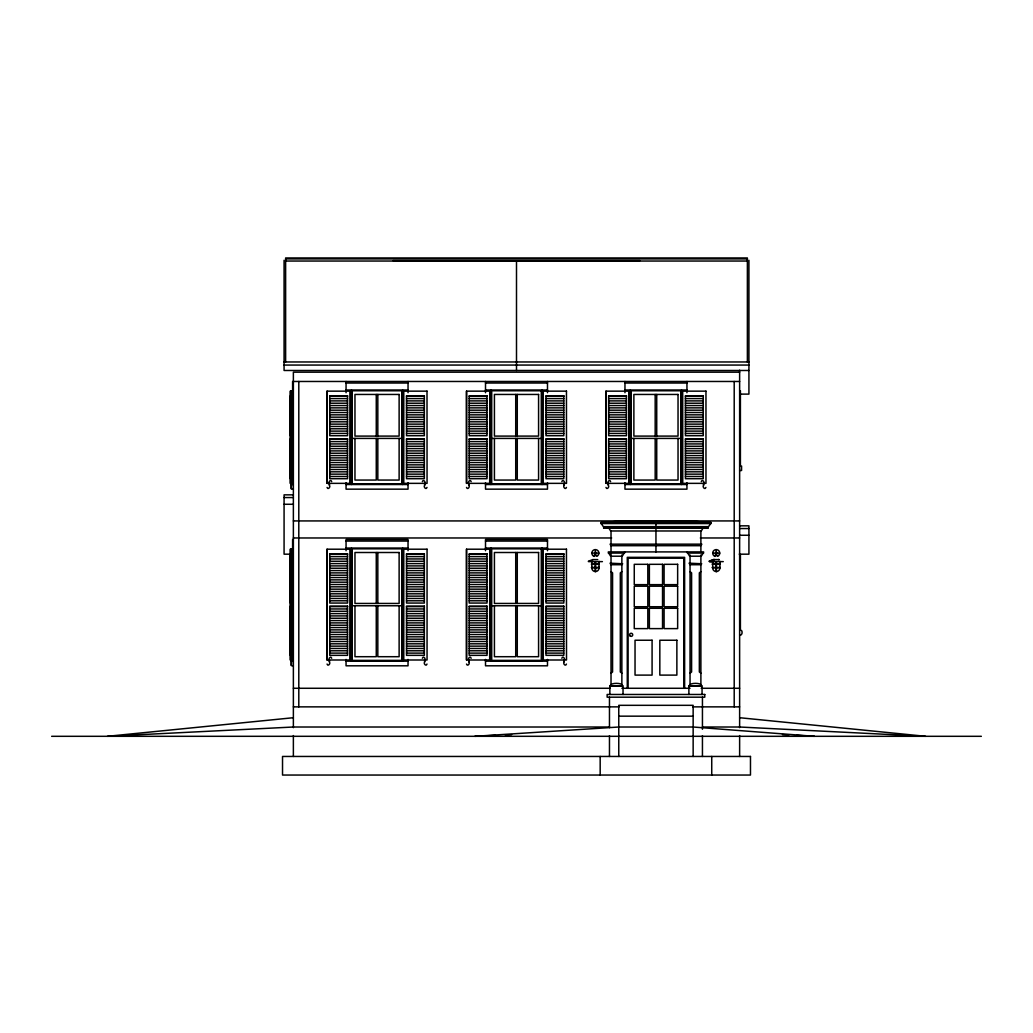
<?xml version="1.0" encoding="UTF-8"?>
<svg xmlns="http://www.w3.org/2000/svg" width="1033" height="1033" viewBox="0 0 1033 1033"><rect width="100%" height="100%" fill="white"/><g stroke="black" fill="none" stroke-linecap="round" stroke-linejoin="round"><path stroke-width="1.5" d="M700.89 551.919L700.89 545.695L701.859 544.159L610.051 544.159L610.955 545.695L700.89 545.695M700.89 544.159L700.89 530.975M291.151 481.61L291.164 480.448L291.125 488.544M291.151 658.253L291.164 657.091L291.125 665.187M422.368 481.61C423.078 478.783 426.293 482.024 424.679 483.935L424.679 485.097C423.078 487.008 426.293 490.249 427.003 487.421M422.368 658.253C423.078 655.426 426.293 658.667 424.679 660.578L424.679 661.74C423.078 663.651 426.293 666.892 427.003 664.064M561.823 481.61C562.533 478.783 565.748 482.024 564.134 483.935L564.134 485.097C562.533 487.008 565.748 490.249 566.458 487.421M561.823 658.253C562.533 655.426 565.748 658.667 564.134 660.578L564.134 661.74C562.533 663.651 565.748 666.892 566.458 664.064M701.278 481.61C701.988 478.783 705.203 482.024 703.589 483.935L703.589 485.097C701.988 487.008 705.203 490.249 705.913 487.421M608.695 527.824L610.632 530.975L701.278 530.975L703.215 527.824M608.695 553.068L610.632 556.206L622.253 556.206L624.19 553.055M687.72 553.055L689.657 556.206L701.278 556.206L703.215 553.068M291.435 484.619L291.435 489.074L293.372 489.164M291.538 661.159L291.435 665.717L293.372 665.807M621.866 571.675L620.317 572.837L620.317 672.005L621.866 673.167M700.89 571.675L699.341 572.837L699.341 672.005L700.89 673.167M611.019 673.167L612.569 672.005L612.569 572.837L611.019 571.675M690.044 673.167L691.594 672.005L691.594 572.837L690.044 571.675M331.709 481.61C330.999 478.783 327.784 482.024 329.385 483.935L329.385 485.097C330.986 487.008 327.784 490.249 327.061 487.421M329.385 485.097L329.385 483.935M424.679 485.097L424.679 483.935M471.164 481.61C470.454 478.783 467.239 482.024 468.84 483.935L468.84 485.097C470.441 487.008 467.239 490.249 466.516 487.421M468.84 485.097L468.84 483.935M564.134 485.097L564.134 483.935M610.619 481.61C609.909 478.783 606.694 482.024 608.295 483.935L608.295 485.097C609.896 487.008 606.694 490.249 605.971 487.421M608.295 485.097L608.295 483.935M331.709 658.253C330.999 655.426 327.784 658.667 329.385 660.578L329.385 661.74C330.986 663.651 327.784 666.892 327.061 664.064M329.385 661.74L329.385 660.578M703.589 485.097L703.589 483.935M424.679 661.74L424.679 660.578M471.164 658.253C470.454 655.426 467.239 658.667 468.84 660.578L468.84 661.74C470.441 663.651 467.239 666.892 466.516 664.064M468.84 661.74L468.84 660.578M564.134 661.74L564.134 660.578M588.423 561.139L593.084 559.602M293.372 717.715L107.432 736.309L293.372 727.012L609.47 727.012M600.999 522.478L615.668 521.536L696.242 521.536L710.911 522.478L710.911 523.576L600.999 523.576L600.999 522.478L710.911 522.478M495.672 735.38L474.896 736.309L618.767 727.012L693.143 727.012L814.327 736.309L796.792 735.38M505.266 734.954L511.658 734.67M610.296 685.809C609.935 682.529 622.976 682.516 622.589 685.809L610.296 685.951M689.321 685.809C688.959 682.529 702.001 682.516 701.614 685.809L689.321 685.951M393.044 260.626L639.956 260.626M588.423 561.616L602.407 561.616M709.413 561.616L723.268 561.616M709.632 561.616L713.816 561.616M285.625 258.909L747.375 258.909M285.625 261.039L747.375 261.039M284.075 361.963L748.925 361.963M284.075 365.062L748.925 365.062M748.925 370.485L284.075 370.485L284.075 260.277M739.628 372.177L293.372 372.177L293.372 727.658M739.628 381.474L292.597 381.474L292.597 389.996M346.055 383.023L408.035 383.023M485.51 383.023L547.49 383.023M624.965 383.023L686.945 383.023M346.055 389.996L408.035 389.996M485.51 389.996L547.49 389.996M624.965 389.996L686.945 389.996M739.628 390.771L740.403 390.771L740.403 465.922L741.565 466.025L741.565 470.48L739.628 470.57M350.316 391.158L327.022 391.158L327.022 483.354L350.316 483.354L350.316 391.158L350.226 483.354M489.771 391.158L466.477 391.158L466.477 483.354L489.771 483.354L489.771 391.158L489.681 483.354M629.226 391.158L605.932 391.158L605.932 483.354L629.226 483.354L629.226 391.158L629.136 483.354M740.868 394.115L748.925 394.115L748.925 260.277M292.171 395.807L290.363 395.807L290.363 435.706L292.171 435.706M291.396 396.246L292.081 396.246M329.772 396.246L347.553 396.246M406.511 396.246L424.318 396.246M469.227 396.246L487.008 396.246M545.966 396.246L563.773 396.246M608.682 396.246L626.463 396.246M685.421 396.246L703.228 396.246M291.396 398.57L292.081 398.57M329.772 398.57L347.553 398.57M406.511 398.57L424.318 398.57M469.227 398.57L487.008 398.57M545.966 398.57L563.773 398.57M608.682 398.57L626.463 398.57M685.421 398.57L703.228 398.57M291.396 400.894L292.081 400.894M329.772 400.894L347.553 400.894M406.511 400.894L424.318 400.894M469.227 400.894L487.008 400.894M545.966 400.894L563.773 400.894M608.682 400.894L626.463 400.894M685.421 400.894L703.228 400.894M291.396 403.219L292.081 403.219M329.772 403.219L347.553 403.219M406.511 403.219L424.318 403.219M469.227 403.219L487.008 403.219M545.966 403.219L563.773 403.219M608.682 403.219L626.463 403.219M685.421 403.219L703.228 403.219M291.396 405.543L292.081 405.543M329.772 405.543L347.553 405.543M406.511 405.543L424.318 405.543M469.227 405.543L487.008 405.543M545.966 405.543L563.773 405.543M608.682 405.543L626.463 405.543M685.421 405.543L703.228 405.543M291.396 407.867L292.081 407.867M329.772 407.867L347.553 407.867M406.511 407.867L424.318 407.867M469.227 407.867L487.008 407.867M545.966 407.867L563.773 407.867M608.682 407.867L626.463 407.867M685.421 407.867L703.228 407.867M291.396 410.191L292.081 410.191M329.772 410.191L347.553 410.191M406.511 410.191L424.318 410.191M469.227 410.191L487.008 410.191M545.966 410.191L563.773 410.191M608.682 410.191L626.463 410.191M685.421 410.191L703.228 410.191M291.396 412.516L292.081 412.516M329.772 412.516L347.553 412.516M406.511 412.516L424.318 412.516M469.227 412.516L487.008 412.516M545.966 412.516L563.773 412.516M608.682 412.516L626.463 412.516M685.421 412.516L703.228 412.516M291.396 414.84L292.081 414.84M329.772 414.84L347.553 414.84M406.511 414.84L424.318 414.84M469.227 414.84L487.008 414.84M545.966 414.84L563.773 414.84M608.682 414.84L626.463 414.84M685.421 414.84L703.228 414.84M291.396 417.164L292.081 417.164M329.772 417.164L347.553 417.164M406.511 417.164L424.318 417.164M469.227 417.164L487.008 417.164M545.966 417.164L563.773 417.164M608.682 417.164L626.463 417.164M685.421 417.164L703.228 417.164M291.396 419.488L292.081 419.488M329.772 419.488L347.553 419.488M406.511 419.488L424.318 419.488M469.227 419.488L487.008 419.488M545.966 419.488L563.773 419.488M608.682 419.488L626.463 419.488M685.421 419.488L703.228 419.488M291.396 421.813L292.081 421.813M329.772 421.813L347.553 421.813M406.511 421.813L424.318 421.813M469.227 421.813L487.008 421.813M545.966 421.813L563.773 421.813M608.682 421.813L626.463 421.813M685.421 421.813L703.228 421.813M291.396 424.137L292.081 424.137M329.772 424.137L347.553 424.137M406.511 424.137L424.318 424.137M469.227 424.137L487.008 424.137M545.966 424.137L563.773 424.137M608.682 424.137L626.463 424.137M685.421 424.137L703.228 424.137M291.396 426.461L292.081 426.461M329.772 426.461L347.553 426.461M406.511 426.461L424.318 426.461M469.227 426.461L487.008 426.461M545.966 426.461L563.773 426.461M608.682 426.461L626.463 426.461M685.421 426.461L703.228 426.461M291.396 428.785L292.081 428.785M329.772 428.785L347.553 428.785M406.511 428.785L424.318 428.785M469.227 428.785L487.008 428.785M545.966 428.785L563.773 428.785M608.682 428.785L626.463 428.785M685.421 428.785L703.228 428.785M291.396 431.11L292.081 431.11M329.772 431.11L347.553 431.11M406.511 431.11L424.318 431.11M469.227 431.11L487.008 431.11M545.966 431.11L563.773 431.11M608.682 431.11L626.463 431.11M685.421 431.11L703.228 431.11M291.396 433.434L292.081 433.434M329.772 433.434L347.553 433.434M406.511 433.434L424.318 433.434M469.227 433.434L487.008 433.434M545.966 433.434L563.773 433.434M608.682 433.434L626.463 433.434M685.421 433.434L703.228 433.434M352.253 438.418L401.837 438.418M491.708 438.418L541.292 438.418M631.163 438.418L680.747 438.418M292.171 438.805L290.363 438.805L290.363 478.705L292.171 478.705M291.396 439.283L292.081 439.283M329.772 439.283L347.553 439.283M406.511 439.283L424.318 439.283M469.227 439.283L487.008 439.283M545.966 439.283L563.773 439.283M608.682 439.283L626.463 439.283M685.421 439.283L703.228 439.283M291.396 441.608L292.081 441.608M329.772 441.608L347.553 441.608M406.511 441.608L424.318 441.608M469.227 441.608L487.008 441.608M545.966 441.608L563.773 441.608M608.682 441.608L626.463 441.608M685.421 441.608L703.228 441.608M291.396 443.932L292.081 443.932M329.772 443.932L347.553 443.932M406.511 443.932L424.318 443.932M469.227 443.932L487.008 443.932M545.966 443.932L563.773 443.932M608.682 443.932L626.463 443.932M685.421 443.932L703.228 443.932M291.396 446.256L292.081 446.256M329.772 446.256L347.553 446.256M406.511 446.256L424.318 446.256M469.227 446.256L487.008 446.256M545.966 446.256L563.773 446.256M608.682 446.256L626.463 446.256M685.421 446.256L703.228 446.256M291.396 448.58L292.081 448.58M329.772 448.58L347.553 448.58M406.511 448.58L424.318 448.58M469.227 448.58L487.008 448.58M545.966 448.58L563.773 448.58M608.682 448.58L626.463 448.58M685.421 448.58L703.228 448.58M291.396 450.904L292.081 450.904M329.772 450.904L347.553 450.904M406.511 450.904L424.318 450.904M469.227 450.904L487.008 450.904M545.966 450.904L563.773 450.904M608.682 450.904L626.463 450.904M685.421 450.904L703.228 450.904M291.396 453.229L292.081 453.229M329.772 453.229L347.553 453.229M406.511 453.229L424.318 453.229M469.227 453.229L487.008 453.229M545.966 453.229L563.773 453.229M608.682 453.229L626.463 453.229M685.421 453.229L703.228 453.229M291.396 455.553L292.081 455.553M329.772 455.553L347.553 455.553M406.511 455.553L424.318 455.553M469.227 455.553L487.008 455.553M545.966 455.553L563.773 455.553M608.682 455.553L626.463 455.553M685.421 455.553L703.228 455.553M291.396 457.877L292.081 457.877M329.772 457.877L347.553 457.877M406.511 457.877L424.318 457.877M469.227 457.877L487.008 457.877M545.966 457.877L563.773 457.877M608.682 457.877L626.463 457.877M685.421 457.877L703.228 457.877M291.396 460.201L292.081 460.201M329.772 460.201L347.553 460.201M406.511 460.201L424.318 460.201M469.227 460.201L487.008 460.201M545.966 460.201L563.773 460.201M608.682 460.201L626.463 460.201M685.421 460.201L703.228 460.201M291.396 462.526L292.081 462.526M329.772 462.526L347.553 462.526M406.511 462.526L424.318 462.526M469.227 462.526L487.008 462.526M545.966 462.526L563.773 462.526M608.682 462.526L626.463 462.526M685.421 462.526L703.228 462.526M291.396 464.85L292.081 464.85M329.772 464.85L347.553 464.85M406.511 464.85L424.318 464.85M469.227 464.85L487.008 464.85M545.966 464.85L563.773 464.85M608.682 464.85L626.463 464.85M685.421 464.85L703.228 464.85M291.396 467.174L292.081 467.174M329.772 467.174L347.553 467.174M406.511 467.174L424.318 467.174M469.227 467.174L487.008 467.174M545.966 467.174L563.773 467.174M608.682 467.174L626.463 467.174M685.421 467.174L703.228 467.174M291.396 469.499L292.081 469.499M329.772 469.499L347.553 469.499M406.511 469.499L424.318 469.499M469.227 469.499L487.008 469.499M545.966 469.499L563.773 469.499M608.682 469.499L626.463 469.499M685.421 469.499L703.228 469.499M291.396 471.823L292.081 471.823M329.772 471.823L347.553 471.823M406.511 471.823L424.318 471.823M469.227 471.823L487.008 471.823M545.966 471.823L563.773 471.823M608.682 471.823L626.463 471.823M685.421 471.823L703.228 471.823M291.396 474.147L292.081 474.147M329.772 474.147L347.553 474.147M406.511 474.147L424.318 474.147M469.227 474.147L487.008 474.147M545.966 474.147L563.773 474.147M608.682 474.147L626.463 474.147M685.421 474.147L703.228 474.147M291.396 476.471L292.081 476.471M329.772 476.471L347.553 476.471M406.511 476.471L424.318 476.471M469.227 476.471L487.008 476.471M545.966 476.471L563.773 476.471M608.682 476.471L626.463 476.471M685.421 476.471L703.228 476.471M291.112 484.516L293.088 484.516M346.055 484.516L408.035 484.516M485.51 484.516L547.49 484.516M624.965 484.516L686.945 484.516M293.372 494.846L284.075 494.846L284.075 554.179L290.531 554.179M284.075 497.557L293.372 497.557M284.075 504.272L293.372 504.272M293.372 520.929L739.628 520.929M739.628 525.836L748.925 525.836L748.925 554.179L739.241 554.179M739.628 528.547L748.925 528.547M739.628 535.262L748.925 535.262M293.372 537.973L611.639 537.973M700.335 537.973L739.628 537.973M293.372 539.523L292.597 539.523L292.597 548.045M346.055 541.072L408.035 541.072M485.51 541.072L547.49 541.072M346.055 548.045L408.035 548.045M485.51 548.045L547.49 548.045M350.316 549.207L327.022 549.207L327.022 659.997L350.316 659.997L350.316 549.207L350.226 659.997M489.771 549.207L466.477 549.207L466.477 659.997L489.771 659.997L489.771 549.207L489.681 659.997M591.857 553.107L598.882 553.107M712.718 553.107L719.743 553.107M292.171 553.856L290.363 553.856L290.363 603.052L292.171 603.052M291.396 554.295L292.081 554.295M329.772 554.295L347.553 554.295M406.511 554.295L424.318 554.295M469.227 554.295L487.008 554.295M545.966 554.295L563.773 554.295M739.628 555.018L740.403 555.018L740.403 630.169C742.947 629.342 742.65 636.599 739.628 634.817M593.575 555.47L597.255 555.47M718.116 555.47L714.436 555.47M291.396 556.619L292.081 556.619M329.772 556.619L347.553 556.619M406.511 556.619L424.318 556.619M469.227 556.619L487.008 556.619M545.966 556.619L563.773 556.619M291.396 558.943L292.081 558.943M329.772 558.943L347.553 558.943M406.511 558.943L424.318 558.943M469.227 558.943L487.008 558.943M545.966 558.943L563.773 558.943M713.532 559.602L719.11 559.602L718.284 559.602M592.58 559.602L597.745 559.602M713.441 559.602L714.849 559.602M291.396 561.268L292.081 561.268M329.772 561.268L347.553 561.268M406.511 561.268L424.318 561.268M469.227 561.268L487.008 561.268M545.966 561.268L563.773 561.268M290.363 563.153L291.138 563.153M291.396 563.592L292.081 563.592M329.772 563.592L347.553 563.592M406.511 563.592L424.318 563.592M469.227 563.592L487.008 563.592M545.966 563.592L563.773 563.592M591.483 563.966L599.334 563.966M712.344 563.966L720.195 563.966M591.483 564.315L599.334 564.315M712.344 564.315L720.195 564.315M291.396 565.916L292.081 565.916M329.772 565.916L347.553 565.916M406.511 565.916L424.318 565.916M469.227 565.916L487.008 565.916M545.966 565.916L563.773 565.916M591.483 567.427L599.334 567.427M712.344 567.427L720.195 567.427M591.483 567.763L599.334 567.763M712.344 567.763L720.208 567.763M291.396 568.24L292.081 568.24M329.772 568.24L347.553 568.24M406.511 568.24L424.318 568.24M469.227 568.24L487.008 568.24M545.966 568.24L563.773 568.24M291.396 570.565L292.081 570.565M329.772 570.565L347.553 570.565M406.511 570.565L424.318 570.565M469.227 570.565L487.008 570.565M545.966 570.565L563.773 570.565M291.396 572.889L292.081 572.889M329.772 572.889L347.553 572.889M406.511 572.889L424.318 572.889M469.227 572.889L487.008 572.889M545.966 572.889L563.773 572.889M291.396 575.213L292.081 575.213M329.772 575.213L347.553 575.213M406.511 575.213L424.318 575.213M469.227 575.213L487.008 575.213M545.966 575.213L563.773 575.213M291.396 577.537L292.081 577.537M329.772 577.537L347.553 577.537M406.511 577.537L424.318 577.537M469.227 577.537L487.008 577.537M545.966 577.537L563.773 577.537M291.396 579.862L292.081 579.862M329.772 579.862L347.553 579.862M406.511 579.862L424.318 579.862M469.227 579.862L487.008 579.862M545.966 579.862L563.773 579.862M291.396 582.186L292.081 582.186M329.772 582.186L347.553 582.186M406.511 582.186L424.318 582.186M469.227 582.186L487.008 582.186M545.966 582.186L563.773 582.186M291.396 584.51L292.081 584.51M329.772 584.51L347.553 584.51M406.511 584.51L424.318 584.51M469.227 584.51L487.008 584.51M545.966 584.51L563.773 584.51M291.396 586.834L292.081 586.834M329.772 586.834L347.553 586.834M406.511 586.834L424.318 586.834M469.227 586.834L487.008 586.834M545.966 586.834L563.773 586.834M291.396 589.159L292.081 589.159M329.772 589.159L347.553 589.159M406.511 589.159L424.318 589.159M469.227 589.159L487.008 589.159M545.966 589.159L563.773 589.159M291.396 591.483L292.081 591.483M329.772 591.483L347.553 591.483M406.511 591.483L424.318 591.483M469.227 591.483L487.008 591.483M545.966 591.483L563.773 591.483M291.396 593.807L292.081 593.807M329.772 593.807L347.553 593.807M406.511 593.807L424.318 593.807M469.227 593.807L487.008 593.807M545.966 593.807L563.773 593.807M291.396 596.131L292.081 596.131M329.772 596.131L347.553 596.131M406.511 596.131L424.318 596.131M469.227 596.131L487.008 596.131M545.966 596.131L563.773 596.131M291.396 598.456L292.081 598.456M329.772 598.456L347.553 598.456M406.511 598.456L424.318 598.456M469.227 598.456L487.008 598.456M545.966 598.456L563.773 598.456M291.396 600.78L292.081 600.78M329.772 600.78L347.553 600.78M406.511 600.78L424.318 600.78M469.227 600.78L487.008 600.78M545.966 600.78L563.773 600.78M352.253 605.764L401.837 605.764M491.708 605.764L541.292 605.764M292.171 606.151L290.363 606.151L290.363 655.348L292.171 655.348M291.396 606.629L292.081 606.629M329.772 606.629L347.553 606.629M406.511 606.629L424.318 606.629M469.227 606.629L487.008 606.629M545.966 606.629L563.773 606.629M291.396 608.954L292.081 608.954M329.772 608.954L347.553 608.954M406.511 608.954L424.318 608.954M469.227 608.954L487.008 608.954M545.966 608.954L563.773 608.954M291.396 611.278L292.081 611.278M329.772 611.278L347.553 611.278M406.511 611.278L424.318 611.278M469.227 611.278L487.008 611.278M545.966 611.278L563.773 611.278M291.396 613.602L292.081 613.602M329.772 613.602L347.553 613.602M406.511 613.602L424.318 613.602M469.227 613.602L487.008 613.602M545.966 613.602L563.773 613.602M291.396 615.926L292.081 615.926M329.772 615.926L347.553 615.926M406.511 615.926L424.318 615.926M469.227 615.926L487.008 615.926M545.966 615.926L563.773 615.926M291.396 618.25L292.081 618.25M329.772 618.25L347.553 618.25M406.511 618.25L424.318 618.25M469.227 618.25L487.008 618.25M545.966 618.25L563.773 618.25M291.396 620.575L292.081 620.575M329.772 620.575L347.553 620.575M406.511 620.575L424.318 620.575M469.227 620.575L487.008 620.575M545.966 620.575L563.773 620.575M291.396 622.899L292.081 622.899M329.772 622.899L347.553 622.899M406.511 622.899L424.318 622.899M469.227 622.899L487.008 622.899M545.966 622.899L563.773 622.899M291.396 625.223L292.081 625.223M329.772 625.223L347.553 625.223M406.511 625.223L424.318 625.223M469.227 625.223L487.008 625.223M545.966 625.223L563.773 625.223M291.396 627.548L292.081 627.548M329.772 627.548L347.553 627.548M406.511 627.548L424.318 627.548M469.227 627.548L487.008 627.548M545.966 627.548L563.773 627.548M291.396 629.872L292.081 629.872M329.772 629.872L347.553 629.872M406.511 629.872L424.318 629.872M469.227 629.872L487.008 629.872M545.966 629.872L563.773 629.872M291.396 632.196L292.081 632.196M329.772 632.196L347.553 632.196M406.511 632.196L424.318 632.196M469.227 632.196L487.008 632.196M545.966 632.196L563.773 632.196M291.396 634.52L292.081 634.52M329.772 634.52L347.553 634.52M406.511 634.52L424.318 634.52M469.227 634.52L487.008 634.52M545.966 634.52L563.773 634.52M291.396 636.845L292.081 636.845M329.772 636.845L347.553 636.845M406.511 636.845L424.318 636.845M469.227 636.845L487.008 636.845M545.966 636.845L563.773 636.845M291.396 639.169L292.081 639.169M329.772 639.169L347.553 639.169M406.511 639.169L424.318 639.169M469.227 639.169L487.008 639.169M545.966 639.169L563.773 639.169M291.396 641.493L292.081 641.493M329.772 641.493L347.553 641.493M406.511 641.493L424.318 641.493M469.227 641.493L487.008 641.493M545.966 641.493L563.773 641.493M291.396 643.817L292.081 643.817M329.772 643.817L347.553 643.817M406.511 643.817L424.318 643.817M469.227 643.817L487.008 643.817M545.966 643.817L563.773 643.817M290.363 646.051L291.138 646.051M291.396 646.141L292.081 646.141M329.772 646.141L347.553 646.141M406.511 646.141L424.318 646.141M469.227 646.141L487.008 646.141M545.966 646.141L563.773 646.141M291.396 648.466L292.081 648.466M329.772 648.466L347.553 648.466M406.511 648.466L424.318 648.466M469.227 648.466L487.008 648.466M545.966 648.466L563.773 648.466M291.396 650.79L292.081 650.79M329.772 650.79L347.553 650.79M406.511 650.79L424.318 650.79M469.227 650.79L487.008 650.79M545.966 650.79L563.773 650.79M291.396 653.114L292.081 653.114M329.772 653.114L347.553 653.114M406.511 653.114L424.318 653.114M469.227 653.114L487.008 653.114M545.966 653.114L563.773 653.114M291.112 661.159L293.088 661.159M346.055 661.159L408.035 661.159M485.51 661.159L547.49 661.159M293.372 688.275L610.309 688.275M621.866 688.275L690.044 688.275M701.162 688.275L739.628 688.275M293.372 706.869L619.09 706.869M692.82 706.869L739.628 706.869M618.767 716.166L693.143 716.166M702.44 727.012L739.628 727.012L925.568 736.309L739.628 717.715M51.65 736.309L981.35 736.309M782.446 734.618L788.825 734.954M712.68 568.24L712.667 561.616M747.375 361.963L747.375 257.953L285.625 257.953L285.625 361.963M739.628 370.188L739.628 727.658M739.628 735.561L739.628 756.453M734.205 381.474L734.205 706.869M719.885 561.319L719.885 567.956A3.603 3.603 0 0 1 716.424 571.559A3.603 3.603 0 0 1 712.693 568.253M716.45 561.616L716.45 571.559M716.269 550.602L716.269 555.612M716.101 561.616L716.101 571.559M711.737 756.453L711.737 775.047M710.717 523.576L708.509 526.662L603.401 526.662L601.193 523.576M708.251 526.662L708.251 528.212L603.659 528.212L603.659 526.662M707.476 528.212L604.434 528.212M702.44 697.185L702.44 729.259M702.44 735.664L702.44 756.453M702.053 694.473L702.053 685.951L688.882 685.951L688.882 694.473M700.89 554.966L700.89 685.253M693.143 756.453L693.143 705.319L618.767 705.319L618.767 756.453M690.044 554.966L690.044 685.253M687.332 551.906L687.332 553.068L703.602 553.068L703.602 551.906L608.308 551.906L608.308 553.068L624.578 553.068L624.578 551.906M686.945 381.474L686.945 392.721M686.945 482.734L686.945 489.164L624.965 489.164L624.965 482.734M684.621 688.275L684.621 557.342L627.289 557.342L627.289 688.275M683.846 688.275L683.846 558.117L628.064 558.117L628.064 688.275M681.522 389.996L681.522 484.516M678.035 438.418L678.035 480.061L656.73 480.061L656.73 438.418M656.73 394.451L656.73 436.094M655.955 521.536L655.955 551.919M655.18 394.451L655.18 436.094M655.18 438.418L655.18 480.061L633.875 480.061L633.875 438.418M630.388 389.996L630.388 484.516M624.965 381.474L624.965 392.721M623.028 694.473L623.028 685.951L609.857 685.951L609.857 694.473M621.866 554.966L621.866 685.253M611.019 530.975L611.019 544.159M611.019 545.695L611.019 551.919M611.019 553.52L611.019 685.253M609.47 697.185L609.47 727.658M609.47 735.664L609.47 756.453M606.022 391.158L606.022 483.354M600.173 756.453L600.173 775.047M599.024 561.319L599.024 567.956A3.603 3.603 0 0 1 595.563 571.559A3.603 3.603 0 0 1 591.832 568.253L591.806 561.616M595.408 550.602L595.408 555.612M595.589 561.616L595.589 571.559M595.24 561.616L595.24 571.559M547.49 381.474L547.49 392.721M547.49 482.734L547.49 489.164L485.51 489.164L485.51 482.734M547.49 550.718L547.49 539.523L485.51 539.523L485.51 550.718M547.49 659.416L547.49 665.807L485.51 665.807L485.51 659.416M542.067 389.996L542.067 484.516M542.067 548.045L542.067 661.159M538.58 438.418L538.58 480.061L517.275 480.061L517.275 438.418M538.58 605.764L538.58 656.704L517.275 656.704L517.275 605.764M517.275 394.451L517.275 436.094M517.275 552.5L517.275 603.44M516.5 261.039L516.5 370.485M515.725 394.451L515.725 436.094M515.725 438.418L515.725 480.061L494.42 480.061L494.42 438.418M515.725 552.5L515.725 603.44M515.725 605.764L515.725 656.704L494.42 656.704L494.42 605.764M490.933 389.996L490.933 484.516M490.933 548.045L490.933 661.159M485.51 381.474L485.51 392.721M466.567 391.158L466.567 483.354M466.567 549.207L466.567 659.997M408.035 381.474L408.035 392.721M408.035 482.734L408.035 489.164L346.055 489.164L346.055 482.734M408.035 550.718L408.035 539.523L346.055 539.523L346.055 550.718M408.035 659.416L408.035 665.807L346.055 665.807L346.055 659.416M402.612 389.996L402.612 484.516M402.612 548.045L402.612 661.159M399.125 438.418L399.125 480.061L377.82 480.061L377.82 438.418M399.125 605.764L399.125 656.704L377.82 656.704L377.82 605.764M377.82 394.451L377.82 436.094M377.82 552.5L377.82 603.44M376.27 394.451L376.27 436.094M376.27 438.418L376.27 480.061L354.965 480.061L354.965 438.418M376.27 552.5L376.27 603.44M376.27 605.764L376.27 656.704L354.965 656.704L354.965 605.764M351.478 389.996L351.478 484.516M351.478 548.045L351.478 661.159M346.055 381.474L346.055 392.721M327.112 391.158L327.112 483.354M327.112 549.207L327.112 659.997M298.795 381.474L298.795 706.869M293.372 735.561L293.372 756.453M292.597 548.82L292.597 550.369M291.5 391.158L291.5 483.354M291.5 549.207L291.5 659.997M290.725 395.807L290.725 435.706M290.725 438.805L290.725 478.705M290.725 553.856L290.725 603.052M290.725 606.151L290.725 655.348M290.622 391.158L290.622 483.354M290.622 549.207L290.622 659.997M715.056 556.425A3.512 3.512 0 0 1 713.338 551.106A3.512 3.512 0 0 1 718.916 550.847A3.512 3.512 0 0 1 717.703 556.296M594.195 556.425A3.512 3.512 0 0 1 592.477 551.106A3.512 3.512 0 0 1 598.055 550.847A3.512 3.512 0 0 1 596.842 556.296M595.783 553.107L594.943 553.146L595.783 553.107M596.364 553.107C594.182 556.503 594.182 549.698 596.364 553.107M716.644 553.107L715.804 553.146L716.644 553.107M717.225 553.107C715.043 556.503 715.043 549.698 717.225 553.107M622.525 563.824L621.931 564.728L610.955 564.728L610.051 563.179L622.563 563.747M701.549 563.824L700.955 564.728L690.044 564.728L689.076 563.179L701.588 563.747M713.816 559.602L709.284 561.139L713.816 559.602M401.837 390.771L352.253 390.771L352.253 483.741L401.837 483.741L401.837 390.771M541.292 390.771L491.708 390.771L491.708 483.741L541.292 483.741L541.292 390.771M680.747 390.771L631.163 390.771L631.163 483.741L680.747 483.741L680.747 390.771M293.049 391.158L290.208 391.158L290.208 483.354L293.049 483.354L293.049 391.158M427.055 391.158L403.774 391.158L403.774 483.354L427.055 483.354L427.003 391.158M566.51 391.158L543.229 391.158L543.229 483.354L566.51 483.354L566.458 391.158M705.965 391.158L682.684 391.158L682.748 483.354L705.965 483.354L705.965 391.158M399.125 394.451L354.965 394.451L354.965 436.094L399.125 436.094L399.125 394.451M538.58 394.451L494.42 394.451L494.42 436.094L538.58 436.094L538.58 394.451M678.035 394.451L633.875 394.451L633.875 436.094L678.035 436.094L678.035 394.451M347.566 395.807L329.734 395.807L329.734 435.706L347.566 435.706L347.514 395.807M424.343 395.807L406.511 395.807L406.537 435.706L424.343 435.706L424.343 395.807M487.021 395.807L469.189 395.807L469.189 435.706L487.021 435.706L486.969 395.807M563.798 395.807L545.966 395.807L545.992 435.706L563.798 435.706L563.798 395.807M626.476 395.807L608.644 395.807L608.644 435.706L626.476 435.706L626.424 395.807M703.253 395.807L685.421 395.807L685.447 435.706L703.253 435.706L703.253 395.807M347.566 438.805L329.734 438.805L329.734 478.705L347.566 478.705L347.514 438.805M424.343 438.805L406.511 438.805L406.537 478.705L424.343 478.705L424.343 438.805M487.021 438.805L469.189 438.805L469.189 478.705L487.021 478.705L486.969 438.805M563.798 438.805L545.966 438.805L545.992 478.705L563.798 478.705L563.798 438.805M626.476 438.805L608.644 438.805L608.644 478.705L626.476 478.705L626.424 438.805M703.253 438.805L685.421 438.805L685.447 478.705L703.253 478.705L703.253 438.805M401.837 548.82L352.253 548.82L352.253 660.384L401.837 660.384L401.837 548.82M541.292 548.82L491.708 548.82L491.708 660.384L541.292 660.384L541.292 548.82M293.049 549.207L290.208 549.207L290.208 659.997L293.049 659.997L293.049 549.207M427.055 549.207L403.774 549.207L403.774 659.997L427.055 659.997L427.055 549.207M566.51 549.207L543.229 549.207L543.293 659.997L566.51 659.997L566.458 549.207M399.125 552.5L354.965 552.5L354.965 603.44L399.125 603.44L399.125 552.5M538.58 552.5L494.42 552.5L494.42 603.44L538.58 603.44L538.58 552.5M347.566 553.856L329.734 553.856L329.734 603.052L347.566 603.052L347.514 553.856M424.343 553.856L406.511 553.856L406.537 603.052L424.343 603.052L424.343 553.856M487.021 553.856L469.189 553.856L469.189 603.052L487.021 603.052L486.969 553.856M563.798 553.856L545.966 553.856L545.992 603.052L563.798 603.052L563.798 553.856M647.82 564.315L634.262 564.315L634.262 584.652L647.82 584.652L647.82 564.315M662.54 564.315L649.37 564.315L649.37 584.652L662.54 584.652L662.54 564.315M677.648 564.315L664.09 564.315L664.09 584.652L677.648 584.652L677.648 564.315M647.82 586.202L634.262 586.202L634.262 606.733L647.82 606.733L647.82 586.202M662.54 586.202L649.37 586.202L649.37 606.733L662.54 606.733L662.54 586.202M677.648 586.202L664.09 586.202L664.09 606.733L677.648 606.733L677.648 586.202M347.566 606.151L329.734 606.151L329.734 655.348L347.566 655.348L347.514 606.151M424.343 606.151L406.511 606.151L406.537 655.348L424.343 655.348L424.343 606.151M487.021 606.151L469.189 606.151L469.189 655.348L487.021 655.348L486.969 606.151M563.798 606.151L545.966 606.151L545.992 655.348L563.798 655.348L563.798 606.151M647.82 608.282L634.262 608.282L634.262 628.619L647.82 628.619L647.82 608.282M662.54 608.282L649.37 608.282L649.37 628.619L662.54 628.619L662.54 608.282M677.648 608.282L664.09 608.282L664.09 628.619L677.648 628.619L677.648 608.282M652.081 640.24L635.037 640.24L635.037 675.104L652.081 675.104L652.081 640.24M676.873 640.24L659.829 640.24L659.829 675.104L676.873 675.104L676.873 640.24M704.764 694.473L607.146 694.473L607.146 697.185L704.764 697.185L704.764 694.473M750.475 756.453L282.526 756.453L282.526 775.047L750.475 775.047L750.475 756.453M630.065 635.915A1.549 1.549 0 0 0 632.661 635.218A1.549 1.549 0 0 0 630.763 633.319A1.549 1.549 0 0 0 630.065 635.915"/></g></svg>
